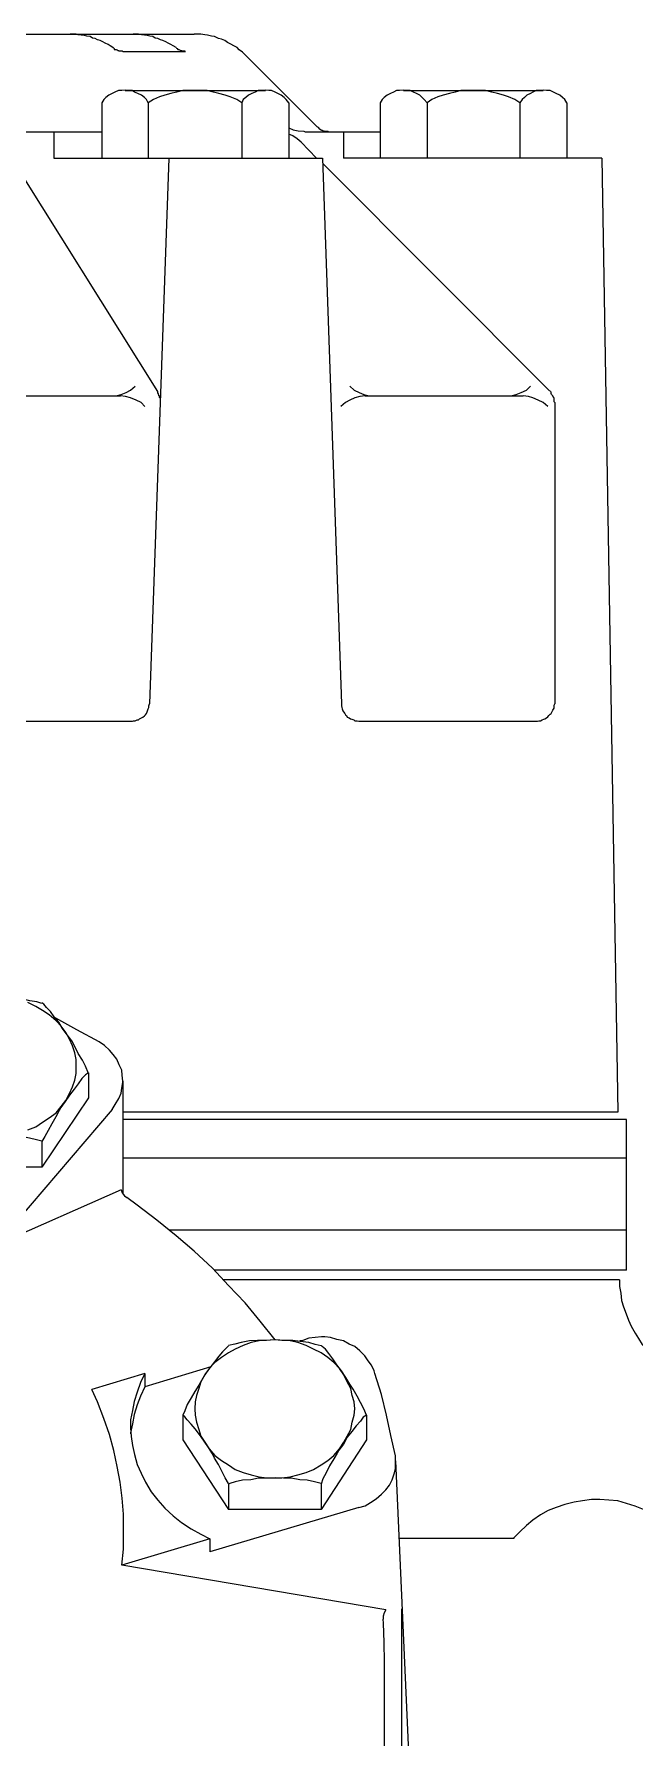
# Model space of a CAD drawing. Extents: x 667 to 1244, y -9 to 355.
# Drawn here: x 977.41 to 979.51, y 80.63 to 86.56 of the extents above; entities that cross this region are included whole.
import ezdxf

# ---------------------------------------------------------------- set-up
doc = ezdxf.new("R2010")
doc.units = 0
doc.header["$MEASUREMENT"] = 0
doc.layers.get('0').update_dxf_attribs({"linetype": 'CONTINUOUS'})

msp = doc.modelspace()

# ---------------------------------------------------------------- linework, layer by layer
for p, q in [((970.8859, 86.5592), (977.9709, 86.5592)), ((977.7227, 86.4984), (977.9405, 86.4984)), ((978.1482, 86.487), (978.3989, 86.2363)), ((977.6492, 86.3198), (977.6492, 86.1274)), ((977.7303, 86.3629), (978.2191, 86.3629)), ((977.8101, 86.3198), (977.8101, 86.1274)), ((978.1368, 86.3198), (978.1368, 86.1274)), ((978.3001, 86.3198), (978.3001, 86.1274)), ((978.6192, 86.3198), (978.6192, 86.1274)), ((978.7003, 86.3629), (979.1865, 86.3629)), ((978.7826, 86.3198), (978.7826, 86.1274)), ((979.1055, 86.3198), (979.1055, 86.1274)), ((979.2688, 86.3198), (979.2688, 86.1274)), ((977.3669, 86.2185), (977.6467, 86.2185)), ((977.4821, 86.2185), (977.4821, 86.1274)), ((978.3571, 86.2185), (978.618, 86.2185)), ((978.4913, 86.2185), (978.4913, 86.1274)), ((977.8442, 85.3144), (977.3086, 86.1691)), ((978.3964, 86.1274), (978.3432, 86.1831)), ((977.4821, 86.1274), (978.4179, 86.1274)), ((977.8822, 86.1274), (977.8151, 84.2266)), ((978.4179, 86.1274), (978.4837, 84.2266)), ((979.2081, 85.3169), (978.4191, 86.1084)), ((979.3904, 86.1274), (978.4913, 86.1274)), ((979.3904, 86.1274), (979.4461, 82.8059)), ((976.8021, 85.2992), (977.7138, 85.2992)), ((978.566, 85.2992), (979.1169, 85.2992)), ((979.227, 85.2764), (979.227, 84.2266)), ((976.7654, 84.1671), (977.7556, 84.1671)), ((978.5445, 84.1671), (979.1663, 84.1671)), ((977.6024, 82.9426), (977.6024, 82.8552)), ((977.7227, 82.9135), (977.7227, 82.5235)), ((977.6024, 82.8552), (977.4403, 82.6134)), ((977.6847, 82.8147), (977.3517, 82.4247)), ((979.4461, 82.8059), (977.7227, 82.8059)), ((977.4403, 82.7033), (977.4403, 82.6134)), ((979.4765, 82.645), (977.7227, 82.645)), ((977.4403, 82.6134), (977.1212, 82.6134)), ((977.7164, 82.5349), (977.22, 82.3158)), ((979.4765, 82.3943), (977.8835, 82.3943)), ((979.4765, 82.255), (978.0418, 82.255)), ((979.4524, 82.2221), (978.0722, 82.2221)), ((977.7987, 81.8954), (977.6138, 81.8397)), ((978.0291, 81.9182), (977.7987, 81.8485)), ((977.7987, 81.8954), (977.7987, 81.8485)), ((977.9316, 81.7498), (977.9316, 81.6649)), ((978.5711, 81.7498), (978.5711, 81.6649)), ((977.9316, 81.6649), (978.0899, 81.4218)), ((978.5711, 81.6649), (978.4128, 81.4218)), ((978.6724, 81.5915), (978.7547, 79.7313)), ((978.0899, 81.5104), (978.0899, 81.4218)), ((978.4128, 81.5104), (978.4128, 81.4218)), ((978.5445, 81.4294), (978.0253, 81.2749)), ((978.4128, 81.4218), (978.0899, 81.4218)), ((978.0253, 81.3192), (977.7189, 81.2281)), ((978.0253, 81.3192), (978.0253, 81.2749)), ((979.084, 81.3205), (978.6825, 81.3205)), ((978.6382, 81.0723), (977.7189, 81.2281)), ((978.6939, 79.4882), (978.6939, 81.0761)), ((978.6344, 80.2644), (978.6344, 80.8912))]:
    msp.add_line(p, q)
for points in [[(977.6872, 86.5123), (977.6784, 86.5186), (977.6708, 86.5224), (977.6606, 86.5275), (977.653, 86.5326), (977.6429, 86.5364), (977.634, 86.5389), (977.6264, 86.544), (977.6163, 86.5452), (977.6087, 86.5503), (977.5973, 86.5516), (977.5885, 86.5541), (977.5771, 86.5554), (977.5669, 86.5566), (977.5593, 86.5592), (977.5492, 86.5592), (977.5391, 86.5592), (977.5391, 86.5592)], [(977.9076, 86.5123), (977.8974, 86.5186), (977.8898, 86.5224), (977.8797, 86.5275), (977.8721, 86.5326), (977.862, 86.5364), (977.8531, 86.5389), (977.8442, 86.544), (977.8354, 86.5452), (977.8265, 86.5503), (977.8164, 86.5516), (977.8075, 86.5541), (977.7974, 86.5554), (977.7873, 86.5566), (977.7771, 86.5592), (977.7683, 86.5592), (977.7581, 86.5592), (977.7581, 86.5592)], [(978.1482, 86.487), (978.1393, 86.4959), (978.1279, 86.5047), (978.1203, 86.5123), (978.1089, 86.5186), (978.0988, 86.5237), (978.0874, 86.53), (978.0772, 86.5364), (978.0659, 86.5414), (978.0557, 86.544), (978.0418, 86.5503), (978.0317, 86.5516), (978.0177, 86.5554), (978.0076, 86.5566), (977.9937, 86.5592), (977.9823, 86.5592), (977.9709, 86.5592)], [(977.6872, 86.5123), (977.6885, 86.5123), (977.691, 86.5098), (977.6923, 86.5085), (977.6923, 86.506), (977.6961, 86.506), (977.6986, 86.506), (977.7012, 86.5047), (977.7024, 86.5047), (977.705, 86.5022), (977.7088, 86.5022), (977.7088, 86.5009), (977.7126, 86.5009), (977.7138, 86.5009), (977.7189, 86.5009), (977.7189, 86.5009), (977.7202, 86.5009), (977.7227, 86.4984)], [(977.9076, 86.5123), (977.9076, 86.5123), (977.9088, 86.5098), (977.9114, 86.5085), (977.9139, 86.506), (977.9152, 86.506), (977.9177, 86.506), (977.9202, 86.5047), (977.924, 86.5022), (977.924, 86.5022), (977.9266, 86.5022), (977.9291, 86.5009), (977.9316, 86.5009), (977.9329, 86.5009), (977.938, 86.5009), (977.938, 86.4984), (977.9405, 86.4984)], [(977.8101, 86.3198), (977.805, 86.3312), (977.7974, 86.3388), (977.7873, 86.3464), (977.7746, 86.3528), (977.7632, 86.3566), (977.7543, 86.3629), (977.7429, 86.3629), (977.7303, 86.3642), (977.7189, 86.3629), (977.7075, 86.3629), (977.6948, 86.3566), (977.6847, 86.3528), (977.6733, 86.3464), (977.6632, 86.3388), (977.6556, 86.3312), (977.6492, 86.3198), (977.6492, 86.3198)], [(978.1368, 86.3198), (978.119, 86.3312), (978.0962, 86.3401), (978.0785, 86.3464), (978.057, 86.3528), (978.038, 86.3566), (978.0165, 86.3629), (977.9937, 86.3629), (977.9747, 86.3629), (977.9532, 86.3629), (977.9316, 86.3629), (977.9088, 86.3566), (977.8898, 86.3528), (977.8683, 86.3464), (977.8506, 86.3401), (977.8291, 86.3312), (977.8101, 86.3198), (977.8101, 86.3198)], [(978.3001, 86.3198), (978.2913, 86.3312), (978.2849, 86.3388), (978.2735, 86.3464), (978.2621, 86.3528), (978.2533, 86.3566), (978.2406, 86.3629), (978.2305, 86.3629), (978.2178, 86.3642), (978.2051, 86.3629), (978.1937, 86.3629), (978.1836, 86.3566), (978.1722, 86.3528), (978.1596, 86.3464), (978.1507, 86.3388), (978.1418, 86.3312), (978.1368, 86.3198), (978.1368, 86.3198)], [(978.7826, 86.3198), (978.7724, 86.3312), (978.7648, 86.3388), (978.7572, 86.3464), (978.7459, 86.3528), (978.7345, 86.3566), (978.7231, 86.3629), (978.7117, 86.3629), (978.7003, 86.3642), (978.6863, 86.3629), (978.6762, 86.3629), (978.6648, 86.3566), (978.6547, 86.3528), (978.6433, 86.3464), (978.6332, 86.3388), (978.6256, 86.3312), (978.6192, 86.3198), (978.6192, 86.3198)], [(979.1055, 86.3198), (979.0878, 86.3312), (979.0662, 86.3401), (979.0485, 86.3464), (979.027, 86.3528), (979.008, 86.3566), (978.9852, 86.3629), (978.9649, 86.3629), (978.9447, 86.3629), (978.9231, 86.3629), (978.9003, 86.3629), (978.8801, 86.3566), (978.8598, 86.3528), (978.8383, 86.3464), (978.8193, 86.3401), (978.799, 86.3312), (978.7826, 86.3198), (978.7826, 86.3198)], [(979.2688, 86.3198), (979.2625, 86.3312), (979.2536, 86.3388), (979.2448, 86.3464), (979.2321, 86.3528), (979.222, 86.3566), (979.2106, 86.3629), (979.1979, 86.3629), (979.1865, 86.3642), (979.1751, 86.3629), (979.1625, 86.3629), (979.1511, 86.3566), (979.1422, 86.3528), (979.1295, 86.3464), (979.1219, 86.3388), (979.1131, 86.3312), (979.1055, 86.3198), (979.1055, 86.3198)], [(978.3001, 86.2325), (978.3153, 86.2261), (978.333, 86.2223), (978.3533, 86.2211), (978.3571, 86.2185)], [(978.3432, 86.1831), (978.3292, 86.1945), (978.314, 86.2046), (978.3001, 86.2109)], [(978.3989, 86.2363), (978.4002, 86.2363), (978.4027, 86.235), (978.404, 86.2325), (978.4065, 86.2287), (978.4078, 86.2287), (978.4128, 86.2261), (978.4141, 86.2249), (978.4166, 86.2249), (978.4191, 86.2223), (978.4217, 86.2223), (978.4242, 86.2223), (978.428, 86.2211), (978.4305, 86.2211), (978.4343, 86.2211), (978.4369, 86.2211), (978.4394, 86.2185)], [(977.6809, 85.2992), (977.6986, 85.2992), (977.7164, 85.3043), (977.7341, 85.3106), (977.7493, 85.3195), (977.7657, 85.3334)], [(977.8531, 85.2802), (977.8531, 85.284), (977.8531, 85.284), (977.8531, 85.2878), (977.8531, 85.2903), (977.8531, 85.2903), (977.8506, 85.2941), (977.8506, 85.2967), (977.8506, 85.2992), (977.848, 85.2992), (977.848, 85.3017), (977.8468, 85.3043), (977.8468, 85.3081), (977.8442, 85.3081), (977.8442, 85.3106), (977.8442, 85.3119), (977.8442, 85.3144)], [(978.5129, 85.3334), (978.528, 85.3195), (978.5458, 85.3106), (978.5622, 85.3043), (978.58, 85.2992), (978.5977, 85.2992), (978.5977, 85.2992)], [(979.0586, 85.2992), (979.0751, 85.2992), (979.0928, 85.3043), (979.1105, 85.3106), (979.1283, 85.3195), (979.1422, 85.3334)], [(979.227, 85.2764), (979.2245, 85.2789), (979.2245, 85.2827), (979.2245, 85.284), (979.2245, 85.2865), (979.2245, 85.2903), (979.2245, 85.2929), (979.222, 85.2941), (979.2207, 85.2992), (979.2207, 85.2992), (979.2182, 85.3017), (979.2156, 85.3043), (979.2144, 85.3081), (979.2144, 85.3081), (979.2144, 85.3119), (979.2119, 85.3144), (979.2106, 85.3169), (979.2106, 85.3169)], [(977.7987, 85.2625), (977.786, 85.2764), (977.7683, 85.284), (977.7493, 85.2929), (977.7315, 85.2967), (977.7138, 85.2992), (977.7138, 85.2992)], [(978.566, 85.2992), (978.5483, 85.2967), (978.5306, 85.2929), (978.5129, 85.284), (978.4977, 85.2764), (978.4812, 85.2625)], [(979.203, 85.2625), (979.1865, 85.2764), (979.1688, 85.284), (979.1511, 85.2929), (979.1359, 85.2967), (979.1169, 85.2992), (979.1169, 85.2992)], [(977.7556, 84.1671), (977.7594, 84.1684), (977.7657, 84.1684), (977.7721, 84.1709), (977.7771, 84.1709), (977.7809, 84.1747), (977.7873, 84.1785), (977.7923, 84.1811), (977.7974, 84.1849), (977.8012, 84.1887), (977.805, 84.1937), (977.8075, 84.1988), (977.8088, 84.2026), (977.8101, 84.2102), (977.8126, 84.214), (977.8126, 84.2203), (977.8151, 84.2266)], [(978.4837, 84.2266), (978.4837, 84.2203), (978.485, 84.214), (978.4863, 84.2102), (978.4888, 84.2026), (978.4913, 84.1988), (978.4951, 84.1937), (978.4977, 84.1887), (978.5015, 84.1861), (978.504, 84.1811), (978.5103, 84.1785), (978.5154, 84.1747), (978.5205, 84.1735), (978.5268, 84.1709), (978.5306, 84.1684), (978.5382, 84.1684), (978.5445, 84.1671)], [(979.1663, 84.1671), (979.1713, 84.1684), (979.1777, 84.1684), (979.1827, 84.1709), (979.1891, 84.1735), (979.1929, 84.1747), (979.1979, 84.1785), (979.203, 84.1823), (979.2068, 84.1861), (979.2106, 84.1912), (979.2144, 84.1937), (979.2182, 84.2001), (979.2207, 84.2051), (979.2245, 84.2115), (979.2245, 84.2165), (979.2245, 84.2228), (979.227, 84.2266)], [(977.4403, 83.1832), (977.4226, 83.1895), (977.3985, 83.1933), (977.3719, 83.1997), (977.3441, 83.2022), (977.3137, 83.2022), (977.2845, 83.2047), (977.2795, 83.2047), (977.2795, 83.2047), (977.2516, 83.2047), (977.2212, 83.2022), (977.1946, 83.2022), (977.1668, 83.1959), (977.1415, 83.1908), (977.1212, 83.1857)], [(977.3909, 82.7438), (977.4188, 82.7539), (977.4428, 82.7704), (977.4656, 82.7856), (977.4897, 82.8033), (977.5074, 82.8249), (977.5239, 82.8464), (977.5365, 82.8704), (977.5467, 82.8932), (977.5555, 82.9173), (977.5593, 82.9401), (977.5593, 82.9654), (977.5593, 82.9654), (977.5593, 82.9882), (977.5555, 83.0123), (977.5467, 83.0363), (977.5365, 83.0591), (977.5239, 83.0832), (977.5074, 83.1047), (977.4897, 83.1237), (977.4656, 83.144), (977.4428, 83.1592), (977.4188, 83.1731), (977.3909, 83.187)], [(977.6024, 82.9401), (977.5923, 82.9654), (977.5821, 82.9869), (977.5669, 83.0097), (977.5555, 83.0338), (977.5441, 83.0541), (977.5441, 83.0541), (977.5289, 83.0743), (977.5125, 83.0971), (977.4998, 83.1186), (977.4834, 83.1376), (977.4707, 83.1554), (977.4568, 83.1693), (977.4466, 83.182), (977.4403, 83.1857)], [(977.6404, 83.0503), (977.5619, 83.092), (977.4884, 83.1326)], [(977.6847, 82.8147), (977.6961, 82.8325), (977.7088, 82.8527), (977.7164, 82.8717), (977.7189, 82.8894), (977.7227, 82.9097), (977.7227, 82.9135), (977.7227, 82.9135), (977.7202, 82.9338), (977.7189, 82.9515), (977.71, 82.9705), (977.7012, 82.9895), (977.6885, 83.0059), (977.6758, 83.0211), (977.6581, 83.0376), (977.6404, 83.0503)], [(977.6024, 82.9426), (977.5923, 82.935), (977.5796, 82.9224), (977.5669, 82.9046), (977.553, 82.8856), (977.5365, 82.8641), (977.5213, 82.8426), (977.5061, 82.8211), (977.5011, 82.8109), (977.5011, 82.8109), (977.4884, 82.7894), (977.4745, 82.7653), (977.4618, 82.7413), (977.4504, 82.721), (977.4403, 82.7033)], [(979.4765, 82.255), (979.4765, 82.7793), (977.7227, 82.7793)], [(977.4403, 82.7046), (977.4213, 82.7096), (977.3972, 82.7147), (977.3694, 82.721), (977.3403, 82.721), (977.3124, 82.7223), (977.2845, 82.7236), (977.2845, 82.7236), (977.2554, 82.7223), (977.2276, 82.721), (977.1972, 82.721), (977.1706, 82.7147), (977.1478, 82.7096), (977.125, 82.7046), (977.1212, 82.7033)], [(977.7164, 82.5349), (977.7202, 82.5247), (977.7277, 82.5146), (977.7366, 82.5083)], [(978.2533, 82.0132), (978.2013, 82.0777), (978.1482, 82.1411), (978.0899, 82.2018), (978.0342, 82.2626), (977.9709, 82.3209), (977.9076, 82.3753), (977.8404, 82.4298), (977.7721, 82.4817), (977.7366, 82.5083)], [(979.4524, 82.2221), (979.4524, 82.198), (979.4575, 82.1752), (979.46, 82.1499), (979.4664, 82.1271), (979.4752, 82.1031), (979.4841, 82.0815), (979.493, 82.06), (979.5069, 82.036), (979.5183, 82.017), (979.531, 81.9967), (979.5474, 81.9802), (979.5651, 81.9625), (979.5829, 81.9435), (979.6031, 81.9308), (979.6209, 81.9157), (979.6411, 81.9017)], [(978.0899, 81.9916), (978.081, 81.9828), (978.0696, 81.9714), (978.057, 81.9562), (978.0418, 81.9359), (978.0253, 81.9157), (978.0101, 81.8954), (977.9962, 81.8713), (977.9873, 81.8549), (977.9873, 81.8549), (977.9734, 81.8333), (977.9607, 81.8105), (977.9468, 81.7878), (977.938, 81.765), (977.9316, 81.7498)], [(978.2507, 81.532), (978.2761, 81.532), (978.3052, 81.5358), (978.3318, 81.5421), (978.3609, 81.551), (978.3862, 81.5611), (978.4128, 81.5776), (978.4369, 81.5927), (978.4571, 81.6105), (978.4774, 81.6333), (978.4926, 81.6561), (978.504, 81.6776), (978.5167, 81.7004), (978.5217, 81.7257), (978.528, 81.7498), (978.5306, 81.7726), (978.5306, 81.7726), (978.528, 81.7966), (978.5217, 81.8194), (978.5167, 81.8435), (978.504, 81.8663), (978.4926, 81.8903), (978.4774, 81.9131), (978.4571, 81.9334), (978.4369, 81.9511), (978.4128, 81.9676), (978.3862, 81.9802), (978.3609, 81.9929), (978.3318, 82.003), (978.3052, 82.0094), (978.2761, 82.0106), (978.2507, 82.0132), (978.2507, 82.0132), (978.2229, 82.0106), (978.1975, 82.0094), (978.1697, 82.003), (978.1418, 81.9929), (978.114, 81.9802), (978.0899, 81.9676), (978.0659, 81.9511), (978.0431, 81.9334), (978.0228, 81.9131), (978.0076, 81.8903), (977.9937, 81.8663), (977.9873, 81.8435), (977.9785, 81.8194), (977.9747, 81.7966), (977.9734, 81.7726), (977.9734, 81.7726), (977.9747, 81.7498), (977.9785, 81.7257), (977.9873, 81.7004), (977.9937, 81.6776), (978.0076, 81.6561), (978.0228, 81.6333), (978.0431, 81.6105), (978.0659, 81.5927), (978.0899, 81.5776), (978.114, 81.5611), (978.1418, 81.551), (978.1697, 81.5421), (978.1975, 81.5358), (978.2229, 81.532), (978.2507, 81.532)], [(978.4128, 81.9916), (978.3926, 81.9967), (978.3698, 82.003), (978.3406, 82.0068), (978.314, 82.0106), (978.2849, 82.0106), (978.2545, 82.0132), (978.2482, 82.0132), (978.2482, 82.0132), (978.2216, 82.0106), (978.1912, 82.0106), (978.1634, 82.0094), (978.1342, 82.003), (978.1127, 81.998), (978.0899, 81.9929)], [(978.5977, 81.9043), (978.5888, 81.9245), (978.5774, 81.9397), (978.5648, 81.9574), (978.5483, 81.9739), (978.5306, 81.9891), (978.5103, 81.998), (978.4913, 82.0094), (978.4673, 82.0144), (978.4457, 82.0208), (978.4255, 82.0233), (978.4141, 82.0233), (978.4141, 82.0233), (978.3926, 82.0208), (978.3698, 82.0182), (978.3495, 82.0106), (978.3394, 82.0094)], [(978.5711, 81.7498), (978.5622, 81.7726), (978.5508, 81.7941), (978.5382, 81.8169), (978.5243, 81.8409), (978.5129, 81.8587), (978.5129, 81.8587), (978.4989, 81.8815), (978.4837, 81.9043), (978.4673, 81.9258), (978.4533, 81.946), (978.4394, 81.965), (978.428, 81.9802), (978.4166, 81.9891), (978.4128, 81.9929)], [(977.7987, 81.8954), (977.7835, 81.8637), (977.7721, 81.8308), (977.7619, 81.7979), (977.7556, 81.7662), (977.7493, 81.7346), (977.7493, 81.7067), (977.7493, 81.7067), (977.7518, 81.6763), (977.7556, 81.6447), (977.7632, 81.613), (977.7721, 81.5788), (977.786, 81.5484), (977.8012, 81.5168), (977.8215, 81.4838), (977.8442, 81.4547), (977.8683, 81.4269), (977.8974, 81.4003), (977.9266, 81.3762), (977.9607, 81.3547), (977.9937, 81.3357), (978.0253, 81.3192)], [(978.6724, 81.6092), (978.6559, 81.6801), (978.6408, 81.7498), (978.623, 81.8219), (978.6002, 81.8954), (978.5977, 81.9043)], [(977.7189, 81.2281), (977.7252, 81.2838), (977.7252, 81.3357), (977.7252, 81.3547), (977.7252, 81.3547), (977.7252, 81.4053), (977.7202, 81.4611), (977.7126, 81.5168), (977.7024, 81.5712), (977.691, 81.6269), (977.6758, 81.6827), (977.6556, 81.7384), (977.634, 81.7966), (977.6138, 81.8397)], [(977.7987, 81.8485), (977.7835, 81.8169), (977.7721, 81.7865), (977.7619, 81.7523), (977.7556, 81.7206), (977.7493, 81.689), (977.7493, 81.6852)], [(978.0899, 81.513), (978.0785, 81.532), (978.0671, 81.5548), (978.0557, 81.5788), (978.0418, 81.6003), (978.0342, 81.6155), (978.0342, 81.6155), (978.0203, 81.6383), (978.0051, 81.6599), (977.9899, 81.6827), (977.9747, 81.7029), (977.9607, 81.7194), (977.9468, 81.7346), (977.938, 81.7447), (977.9316, 81.7498)], [(978.5711, 81.7498), (978.5597, 81.7434), (978.5508, 81.7295), (978.5356, 81.713), (978.5205, 81.694), (978.504, 81.6738), (978.4913, 81.6497), (978.4749, 81.6282), (978.4685, 81.6181), (978.4685, 81.6181), (978.4571, 81.5978), (978.4419, 81.5738), (978.4305, 81.5497), (978.4191, 81.5282), (978.4128, 81.5104)], [(978.5445, 81.4294), (978.566, 81.4345), (978.585, 81.4459), (978.6053, 81.4585), (978.623, 81.475), (978.6382, 81.4902), (978.6509, 81.5066), (978.661, 81.5256), (978.6673, 81.5459), (978.6724, 81.5636), (978.6724, 81.5813), (978.6724, 81.5851), (978.6724, 81.5851), (978.6724, 81.6029), (978.6724, 81.6092)], [(978.4128, 81.513), (978.39, 81.518), (978.3647, 81.5244), (978.3394, 81.5256), (978.309, 81.5307), (978.2824, 81.5307), (978.2533, 81.532), (978.2533, 81.532), (978.2241, 81.5307), (978.195, 81.5307), (978.1684, 81.5256), (978.1393, 81.5244), (978.114, 81.518), (978.095, 81.513), (978.0899, 81.5104)], [(979.536, 81.4218), (979.5069, 81.4332), (979.4765, 81.4433), (979.4461, 81.4522), (979.4157, 81.4547), (979.3841, 81.4573), (979.3549, 81.4573), (979.3233, 81.4522), (979.2942, 81.4471), (979.2625, 81.4395), (979.2321, 81.4294), (979.2043, 81.418), (979.1777, 81.4028), (979.1511, 81.3851), (979.1283, 81.3661), (979.1055, 81.3446), (979.084, 81.323), (979.084, 81.3205)], [(978.6382, 81.0723), (978.6332, 81.0622), (978.6294, 81.0508), (978.6294, 81.0432), (978.6294, 81.0432), (978.6294, 81.0406)], [(978.6344, 80.8912), (978.6332, 80.9583), (978.6306, 81.0267), (978.6294, 81.0406)]]:
    msp.add_lwpolyline(points)

doc.saveas('drawing.dxf')
